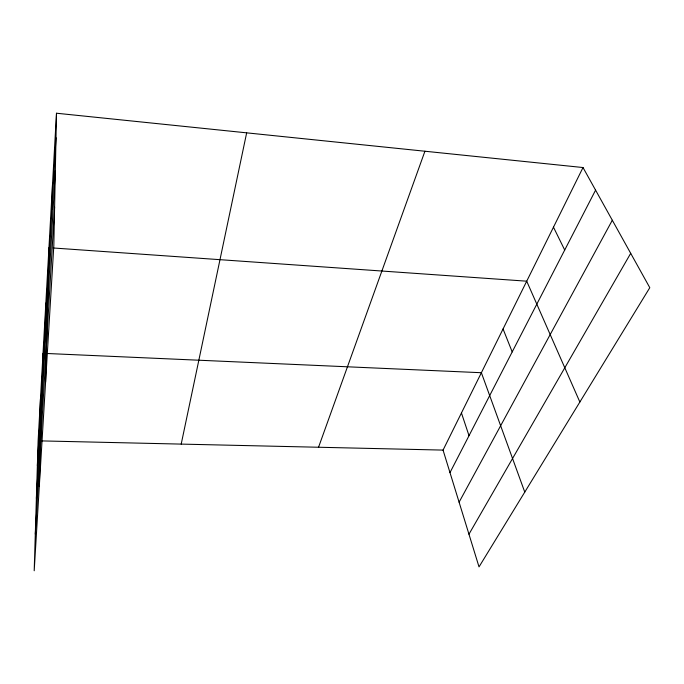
<?xml version="1.0" encoding="UTF-8"?>
<svg xmlns="http://www.w3.org/2000/svg" width="684" height="684" viewBox="0 0 684 684"><rect width="100%" height="100%" fill="white"/><g stroke="black" fill="none" stroke-linecap="round" stroke-linejoin="round"><path stroke-width="1.03" d="M56.498 113.228L53.831 245.539L34.2 570.772L38.116 440.821L56.498 113.228L583.016 167.537L649.8 287.69L479.022 566.882L443.052 450.098L583.016 167.537M51.941 209.236L52.514 184.244M45.589 382.108L48.957 247.685M39.296 486.358L43.024 353.32M45.17 328.388L45.845 303.097M39.723 424.097L40.459 399.029M37.364 465.667L56.002 137.732M36.38 498.448L55.344 170.624M35.303 534.127L54.6 207.175M181.2 444.096L246.659 132.85M318.547 447.242L424.926 151.232M449.986 472.61L595.576 190.143M459.092 502.193L612.308 220.239M468.959 534.204L630.699 253.337M41.279 440.898L443.052 450.098M47.256 353.508L481.374 372.72L524.765 492.095M53.215 247.984L526.714 281.184L579.861 402.021M553.476 227.173L564.71 250.036M503.056 328.953L512.196 351.909M461.444 412.965L469.019 435.682"/></g></svg>
